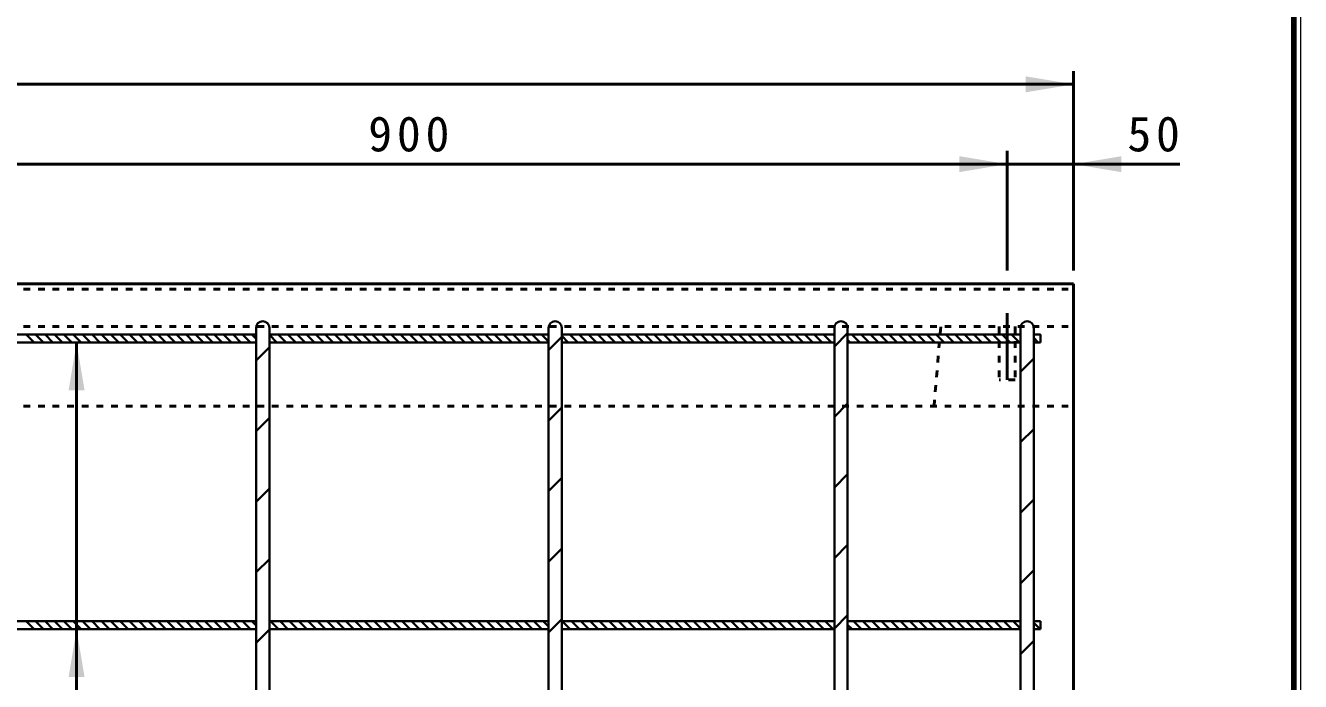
# Model space of a CAD drawing. Units: millimetres, scale not verified. Extents: x 100 to 4105, y 100 to 2870.
# Drawn here: x 3146 to 4105, y 1283 to 1776 of the extents above; entities that cross this region are included whole.
import ezdxf

# ---------------------------------------------------------------- set-up
doc = ezdxf.new("R2010")
doc.units = ezdxf.units.MM
doc.header["$LTSCALE"] = 5
doc.linetypes.add('USER1', pattern=[2.2, 1, -1.2])
doc.linetypes.add('USER3', pattern=[13.4, 10, -1.2, 1, -1.2])
doc.layers.add('V-nasSTD', color=7, linetype='Continuous', lineweight=35)
doc.styles.add('ＭＳ ゴシック', font='')
doc.styles.get('ＭＳ ゴシック').set_extended_font_data('MS Gothic')

msp = doc.modelspace()

# ---------------------------------------------------------------- hatches: boundary and pattern name
at = {"layer": 'V-nasSTD'}
for points in [[(3898.35, 1725.38), (3934.35, 1731.38), (3898.35, 1737.38)], [(3848.35, 1665.38), (3884.35, 1671.38), (3848.35, 1677.38)], [(3970.35, 1677.38), (3934.35, 1671.38), (3970.35, 1665.38)], [(3190.35, 1501.38), (3184.35, 1537.38), (3178.35, 1501.38)], [(3190.35, 1285.88), (3184.35, 1321.88), (3178.35, 1285.88)]]:
    msp.add_hatch(color=256, dxfattribs=at).paths.add_polyline_path(points)

# ---------------------------------------------------------------- linework, layer by layer
at = {"layer": 'V-nasSTD', "lineweight": 100}
msp.add_line((4100, 105), (4100, 2865), dxfattribs=at)
at = {"layer": 'V-nasSTD', "lineweight": 50}
for p, q in [((3934.35, 1591.38), (3934.35, 1741.38)), ((1934.35, 1731.38), (3934.35, 1731.38)), ((3884.35, 1591.38), (3884.35, 1681.38)), ((2984.35, 1671.38), (3884.35, 1671.38)), ((3884.35, 1671.38), (3934.35, 1671.38)), ((4014.35, 1671.38), (3934.35, 1671.38)), ((1934.35, 1581.38), (3934.35, 1581.38)), ((3934.35, 1581.38), (3934.35, 909.38)), ((3184.35, 832.88), (3184.35, 1537.38))]:
    msp.add_line(p, q, dxfattribs=at)
at = {"layer": 'V-nasSTD', "linetype": 'USER1', "lineweight": 50}
for p, q in [((1934.35, 1577.38), (3934.35, 1577.38)), ((1934.35, 1549.38), (3934.35, 1549.38)), ((3829.35, 1489.38), (3834.35, 1549.38)), ((3878.35, 1549.38), (3878.35, 1509.38)), ((3890.35, 1549.38), (3890.35, 1509.38)), ((3890.35, 1509.38), (3878.35, 1509.38)), ((1934.35, 1489.38), (3934.35, 1489.38))]:
    msp.add_line(p, q, dxfattribs=at)
at = {"layer": 'V-nasSTD', "linetype": 'USER3', "lineweight": 50}
msp.add_line((3884.35, 1559.38), (3884.35, 1509.38), dxfattribs=at)
at = {"layer": 'V-nasSTD'}
for p, q in [((3319.35, 938.38), (3319.35, 1548.38)), ((3329.35, 1548.38), (3329.35, 938.38)), ((3539.35, 938.38), (3539.35, 1548.38)), ((3549.35, 1548.38), (3549.35, 938.38)), ((3754.35, 938.38), (3754.35, 1548.38)), ((3754.35, 1534.464), (3764.35, 1544.464)), ((3764.35, 1548.38), (3764.35, 938.38)), ((3894.35, 938.38), (3894.35, 1548.38)), ((3904.35, 1548.38), (3904.35, 938.38)), ((3049.35, 1543.38), (3319.35, 1543.38)), ((3049.35, 1537.38), (3319.35, 1537.38)), ((3146.466, 1543.38), (3152.466, 1537.38)), ((3153.537, 1543.38), (3159.537, 1537.38)), ((3160.608, 1543.38), (3166.608, 1537.38)), ((3167.679, 1543.38), (3173.679, 1537.38)), ((3174.75, 1543.38), (3180.75, 1537.38)), ((3181.821, 1543.38), (3187.821, 1537.38)), ((3188.892, 1543.38), (3194.892, 1537.38)), ((3195.963, 1543.38), (3201.963, 1537.38)), ((3203.034, 1543.38), (3209.034, 1537.38)), ((3210.105, 1543.38), (3216.105, 1537.38)), ((3217.177, 1543.38), (3223.177, 1537.38)), ((3224.248, 1543.38), (3230.248, 1537.38)), ((3231.319, 1543.38), (3237.319, 1537.38)), ((3238.39, 1543.38), (3244.39, 1537.38)), ((3245.461, 1543.38), (3251.461, 1537.38)), ((3252.532, 1543.38), (3258.532, 1537.38)), ((3259.603, 1543.38), (3265.603, 1537.38)), ((3266.674, 1543.38), (3272.674, 1537.38)), ((3273.745, 1543.38), (3279.745, 1537.38)), ((3280.816, 1543.38), (3286.816, 1537.38)), ((3287.887, 1543.38), (3293.887, 1537.38)), ((3294.958, 1543.38), (3300.958, 1537.38)), ((3302.029, 1543.38), (3308.029, 1537.38)), ((3309.1, 1543.38), (3315.1, 1537.38)), ((3316.171, 1543.38), (3319.35, 1540.202)), ((3329.35, 1543.38), (3539.35, 1543.38)), ((3329.35, 1543.044), (3335.014, 1537.38)), ((3539.35, 1537.38), (3329.35, 1537.38)), ((3336.085, 1543.38), (3342.085, 1537.38)), ((3343.156, 1543.38), (3349.156, 1537.38)), ((3350.227, 1543.38), (3356.227, 1537.38)), ((3357.298, 1543.38), (3363.298, 1537.38)), ((3364.37, 1543.38), (3370.37, 1537.38)), ((3371.441, 1543.38), (3377.441, 1537.38)), ((3378.512, 1543.38), (3384.512, 1537.38)), ((3385.583, 1543.38), (3391.583, 1537.38)), ((3392.654, 1543.38), (3398.654, 1537.38)), ((3399.725, 1543.38), (3405.725, 1537.38)), ((3406.796, 1543.38), (3412.796, 1537.38)), ((3413.867, 1543.38), (3419.867, 1537.38)), ((3420.938, 1543.38), (3426.938, 1537.38)), ((3428.009, 1543.38), (3434.009, 1537.38)), ((3435.08, 1543.38), (3441.08, 1537.38)), ((3442.151, 1543.38), (3448.151, 1537.38)), ((3449.222, 1543.38), (3455.222, 1537.38)), ((3456.293, 1543.38), (3462.293, 1537.38)), ((3463.364, 1543.38), (3469.364, 1537.38)), ((3470.436, 1543.38), (3476.436, 1537.38)), ((3477.507, 1543.38), (3483.507, 1537.38)), ((3484.578, 1543.38), (3490.578, 1537.38)), ((3491.649, 1543.38), (3497.649, 1537.38)), ((3498.72, 1543.38), (3504.72, 1537.38)), ((3505.791, 1543.38), (3511.791, 1537.38)), ((3512.862, 1543.38), (3518.862, 1537.38)), ((3519.933, 1543.38), (3525.933, 1537.38)), ((3527.004, 1543.38), (3533.004, 1537.38)), ((3534.075, 1543.38), (3539.35, 1538.105)), ((3539.35, 1531.596), (3549.35, 1541.596)), ((3549.35, 1543.38), (3754.35, 1543.38)), ((3549.35, 1542.247), (3554.217, 1537.38)), ((3549.35, 1537.38), (3754.35, 1537.38)), ((3555.288, 1543.38), (3561.288, 1537.38)), ((3562.359, 1543.38), (3568.359, 1537.38)), ((3569.431, 1543.38), (3575.431, 1537.38)), ((3576.502, 1543.38), (3582.502, 1537.38)), ((3583.573, 1543.38), (3589.573, 1537.38)), ((3590.644, 1543.38), (3596.644, 1537.38)), ((3597.715, 1543.38), (3603.715, 1537.38)), ((3604.786, 1543.38), (3610.786, 1537.38)), ((3611.857, 1543.38), (3617.857, 1537.38)), ((3618.928, 1543.38), (3624.928, 1537.38)), ((3625.999, 1543.38), (3631.999, 1537.38)), ((3633.07, 1543.38), (3639.07, 1537.38)), ((3640.141, 1543.38), (3646.141, 1537.38)), ((3647.212, 1543.38), (3653.212, 1537.38)), ((3654.283, 1543.38), (3660.283, 1537.38)), ((3661.354, 1543.38), (3667.354, 1537.38)), ((3668.425, 1543.38), (3674.425, 1537.38)), ((3675.497, 1543.38), (3681.497, 1537.38)), ((3682.568, 1543.38), (3688.568, 1537.38)), ((3689.639, 1543.38), (3695.639, 1537.38)), ((3696.71, 1543.38), (3702.71, 1537.38)), ((3703.781, 1543.38), (3709.781, 1537.38)), ((3710.852, 1543.38), (3716.852, 1537.38)), ((3717.923, 1543.38), (3723.923, 1537.38)), ((3724.994, 1543.38), (3730.994, 1537.38)), ((3732.065, 1543.38), (3738.065, 1537.38)), ((3739.136, 1543.38), (3745.136, 1537.38)), ((3746.207, 1543.38), (3752.207, 1537.38)), ((3753.278, 1543.38), (3754.35, 1542.308)), ((3764.35, 1543.38), (3894.35, 1543.38)), ((3764.35, 1539.379), (3766.349, 1537.38)), ((3764.35, 1537.38), (3894.35, 1537.38)), ((3767.42, 1543.38), (3773.42, 1537.38)), ((3774.491, 1543.38), (3780.491, 1537.38)), ((3781.563, 1543.38), (3787.563, 1537.38)), ((3788.634, 1543.38), (3794.634, 1537.38)), ((3795.705, 1543.38), (3801.705, 1537.38)), ((3802.776, 1543.38), (3808.776, 1537.38)), ((3809.847, 1543.38), (3815.847, 1537.38)), ((3816.918, 1543.38), (3822.918, 1537.38)), ((3823.989, 1543.38), (3829.989, 1537.38)), ((3831.06, 1543.38), (3837.06, 1537.38)), ((3838.131, 1543.38), (3844.131, 1537.38)), ((3845.202, 1543.38), (3851.202, 1537.38)), ((3852.273, 1543.38), (3858.273, 1537.38)), ((3859.344, 1543.38), (3865.344, 1537.38)), ((3866.415, 1543.38), (3872.415, 1537.38)), ((3873.486, 1543.38), (3879.486, 1537.38)), ((3880.557, 1543.38), (3886.557, 1537.38)), ((3887.629, 1543.38), (3893.629, 1537.38)), ((3904.35, 1543.38), (3909.35, 1543.38)), ((3904.35, 1540.801), (3907.771, 1537.38)), ((3909.35, 1537.38), (3904.35, 1537.38)), ((3908.842, 1543.38), (3909.35, 1542.872)), ((3909.35, 1543.38), (3909.35, 1537.38)), ((3319.35, 1523.728), (3329.35, 1533.728)), ((3894.35, 1515.365), (3904.35, 1525.365)), ((3539.35, 1478.563), (3549.35, 1488.563)), ((3754.35, 1481.431), (3764.35, 1491.431)), ((3319.35, 1470.695), (3329.35, 1480.695)), ((3894.35, 1462.332), (3904.35, 1472.332)), ((3539.35, 1425.53), (3549.35, 1435.53)), ((3754.35, 1428.398), (3764.35, 1438.398)), ((3319.35, 1417.662), (3329.35, 1427.662)), ((3894.35, 1409.299), (3904.35, 1419.299)), ((3539.35, 1372.497), (3549.35, 1382.497)), ((3754.35, 1375.365), (3764.35, 1385.365)), ((3319.35, 1364.629), (3329.35, 1374.629)), ((3894.35, 1356.266), (3904.35, 1366.266)), ((3049.35, 1327.88), (3319.35, 1327.88)), ((3146.466, 1327.88), (3152.466, 1321.88)), ((3153.537, 1327.88), (3159.537, 1321.88)), ((3160.608, 1327.88), (3166.608, 1321.88)), ((3167.679, 1327.88), (3173.679, 1321.88)), ((3174.75, 1327.88), (3180.75, 1321.88)), ((3181.821, 1327.88), (3187.821, 1321.88)), ((3188.892, 1327.88), (3194.892, 1321.88)), ((3195.963, 1327.88), (3201.963, 1321.88)), ((3203.034, 1327.88), (3209.034, 1321.88)), ((3210.105, 1327.88), (3216.105, 1321.88)), ((3217.177, 1327.88), (3223.177, 1321.88)), ((3224.248, 1327.88), (3230.248, 1321.88)), ((3231.319, 1327.88), (3237.319, 1321.88)), ((3238.39, 1327.88), (3244.39, 1321.88)), ((3245.461, 1327.88), (3251.461, 1321.88)), ((3252.532, 1327.88), (3258.532, 1321.88)), ((3259.603, 1327.88), (3265.603, 1321.88)), ((3266.674, 1327.88), (3272.674, 1321.88)), ((3273.745, 1327.88), (3279.745, 1321.88)), ((3280.816, 1327.88), (3286.816, 1321.88)), ((3287.887, 1327.88), (3293.887, 1321.88)), ((3294.958, 1327.88), (3300.958, 1321.88)), ((3302.029, 1327.88), (3308.029, 1321.88)), ((3309.1, 1327.88), (3315.1, 1321.88)), ((3316.171, 1327.88), (3319.35, 1324.702)), ((3329.35, 1327.88), (3539.35, 1327.88)), ((3330.314, 1327.88), (3336.314, 1321.88)), ((3337.385, 1327.88), (3343.385, 1321.88)), ((3344.456, 1327.88), (3350.456, 1321.88)), ((3351.527, 1327.88), (3357.527, 1321.88)), ((3358.598, 1327.88), (3364.598, 1321.88)), ((3365.669, 1327.88), (3371.669, 1321.88)), ((3372.74, 1327.88), (3378.74, 1321.88)), ((3379.811, 1327.88), (3385.811, 1321.88)), ((3386.882, 1327.88), (3392.882, 1321.88)), ((3393.953, 1327.88), (3399.953, 1321.88)), ((3401.024, 1327.88), (3407.024, 1321.88)), ((3408.095, 1327.88), (3414.095, 1321.88)), ((3415.166, 1327.88), (3421.166, 1321.88)), ((3422.238, 1327.88), (3428.238, 1321.88)), ((3429.309, 1327.88), (3435.309, 1321.88)), ((3436.38, 1327.88), (3442.38, 1321.88)), ((3443.451, 1327.88), (3449.451, 1321.88)), ((3450.522, 1327.88), (3456.522, 1321.88)), ((3457.593, 1327.88), (3463.593, 1321.88)), ((3464.664, 1327.88), (3470.664, 1321.88)), ((3471.735, 1327.88), (3477.735, 1321.88)), ((3478.806, 1327.88), (3484.806, 1321.88)), ((3485.877, 1327.88), (3491.877, 1321.88)), ((3492.948, 1327.88), (3498.948, 1321.88)), ((3500.019, 1327.88), (3506.019, 1321.88)), ((3507.09, 1327.88), (3513.09, 1321.88)), ((3514.161, 1327.88), (3520.161, 1321.88)), ((3521.232, 1327.88), (3527.232, 1321.88)), ((3528.304, 1327.88), (3534.304, 1321.88)), ((3535.375, 1327.88), (3539.35, 1323.905)), ((3539.35, 1319.464), (3549.35, 1329.464)), ((3549.35, 1327.88), (3754.35, 1327.88)), ((3549.517, 1327.88), (3555.517, 1321.88)), ((3556.588, 1327.88), (3562.588, 1321.88)), ((3563.659, 1327.88), (3569.659, 1321.88)), ((3570.73, 1327.88), (3576.73, 1321.88)), ((3577.801, 1327.88), (3583.801, 1321.88)), ((3584.872, 1327.88), (3590.872, 1321.88)), ((3591.943, 1327.88), (3597.943, 1321.88)), ((3599.014, 1327.88), (3605.014, 1321.88)), ((3606.085, 1327.88), (3612.085, 1321.88)), ((3613.156, 1327.88), (3619.156, 1321.88)), ((3620.227, 1327.88), (3626.227, 1321.88)), ((3627.298, 1327.88), (3633.298, 1321.88)), ((3634.37, 1327.88), (3640.37, 1321.88)), ((3641.441, 1327.88), (3647.441, 1321.88)), ((3648.512, 1327.88), (3654.512, 1321.88)), ((3655.583, 1327.88), (3661.583, 1321.88)), ((3662.654, 1327.88), (3668.654, 1321.88)), ((3669.725, 1327.88), (3675.725, 1321.88)), ((3676.796, 1327.88), (3682.796, 1321.88)), ((3683.867, 1327.88), (3689.867, 1321.88)), ((3690.938, 1327.88), (3696.938, 1321.88)), ((3698.009, 1327.88), (3704.009, 1321.88)), ((3705.08, 1327.88), (3711.08, 1321.88)), ((3712.151, 1327.88), (3718.151, 1321.88)), ((3719.222, 1327.88), (3725.222, 1321.88)), ((3726.293, 1327.88), (3732.293, 1321.88)), ((3733.364, 1327.88), (3739.364, 1321.88)), ((3740.436, 1327.88), (3746.436, 1321.88)), ((3747.507, 1327.88), (3753.507, 1321.88)), ((3754.35, 1322.332), (3764.35, 1332.332)), ((3764.35, 1327.88), (3894.35, 1327.88)), ((3764.35, 1325.179), (3767.649, 1321.88)), ((3768.72, 1327.88), (3774.72, 1321.88)), ((3775.791, 1327.88), (3781.791, 1321.88)), ((3782.862, 1327.88), (3788.862, 1321.88)), ((3789.933, 1327.88), (3795.933, 1321.88)), ((3797.004, 1327.88), (3803.004, 1321.88)), ((3804.075, 1327.88), (3810.075, 1321.88)), ((3811.146, 1327.88), (3817.146, 1321.88)), ((3818.217, 1327.88), (3824.217, 1321.88)), ((3825.288, 1327.88), (3831.288, 1321.88)), ((3832.359, 1327.88), (3838.359, 1321.88)), ((3839.431, 1327.88), (3845.431, 1321.88)), ((3846.502, 1327.88), (3852.502, 1321.88)), ((3853.573, 1327.88), (3859.573, 1321.88)), ((3860.644, 1327.88), (3866.644, 1321.88)), ((3867.715, 1327.88), (3873.715, 1321.88)), ((3874.786, 1327.88), (3880.786, 1321.88)), ((3881.857, 1327.88), (3887.857, 1321.88)), ((3888.928, 1327.88), (3894.35, 1322.458)), ((3904.35, 1327.88), (3909.35, 1327.88)), ((3904.35, 1326.6), (3909.07, 1321.88)), ((3909.35, 1327.88), (3909.35, 1321.88)), ((3049.35, 1321.88), (3319.35, 1321.88)), ((3319.35, 1311.596), (3329.35, 1321.596)), ((3539.35, 1321.88), (3329.35, 1321.88)), ((3549.35, 1321.88), (3754.35, 1321.88)), ((3764.35, 1321.88), (3894.35, 1321.88)), ((3909.35, 1321.88), (3904.35, 1321.88)), ((3894.35, 1303.233), (3904.35, 1313.233))]:
    msp.add_line(p, q, dxfattribs=at)
at = {"layer": 'V-nasSTD', "lineweight": 13}
msp.add_lwpolyline([(100, 100), (100, 2870), (4105, 2870), (4105, 100)], close=True, dxfattribs=at)
at = {"layer": 'V-nasSTD'}
for centre in [(3324.35, 1548.38), (3544.35, 1548.38), (3759.35, 1548.38), (3899.35, 1548.38)]:
    msp.add_arc(centre, 5, 0, 180, dxfattribs=at)

# ---------------------------------------------------------------- texts
at = {"layer": 'V-nasSTD', "char_height": 26.39, "attachment_point": 1, "style": 'ＭＳ ゴシック'}
for s, insert in [('\\T1.2;900', (3403.75, 1707.38)), ('\\T1.2;50', (3974.75, 1707.38))]:
    msp.add_mtext(s, dxfattribs=dict(at, insert=insert))

doc.saveas('drawing.dxf')
